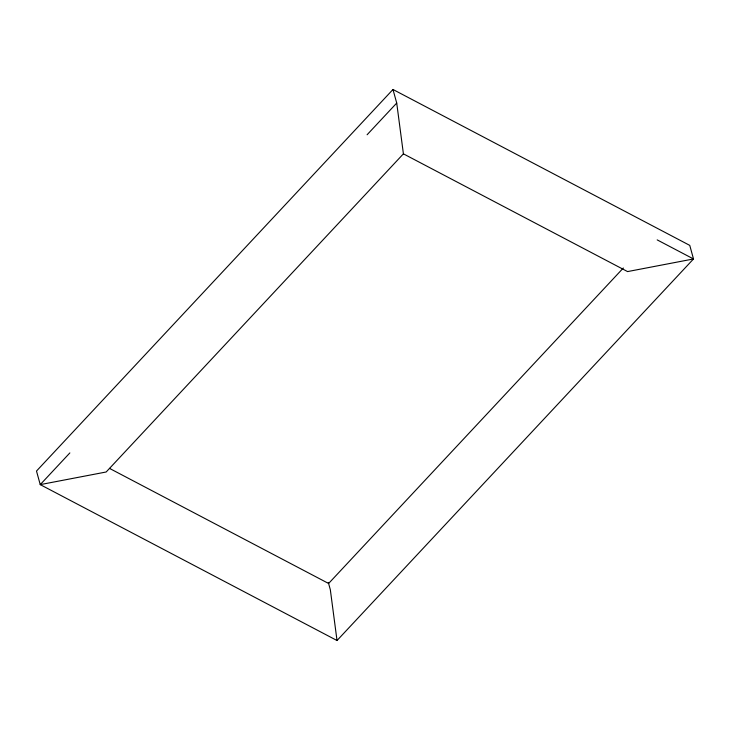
<?xml version="1.0" encoding="UTF-8"?>
<svg xmlns="http://www.w3.org/2000/svg" width="730" height="730" viewBox="0 0 730 730"><rect width="100%" height="100%" fill="white"/><g stroke="black" fill="none" stroke-linecap="round" stroke-linejoin="round"><path stroke-width="1.09" d="M392.977 89.48L36.5 471.042L40.241 484.62L337.023 640.52L693.5 258.958L689.759 245.38L392.977 89.48L396.719 103.058L403.407 153.838L106.169 471.991L40.241 484.62L69.861 452.919M367.099 134.758L396.719 103.058M623.338 268.01L328.609 583.48L109.491 468.377M657.192 239.887L693.5 258.958L627.572 271.587L403.407 153.838M328.317 582.43L330.334 589.749L337.023 640.52"/></g></svg>
